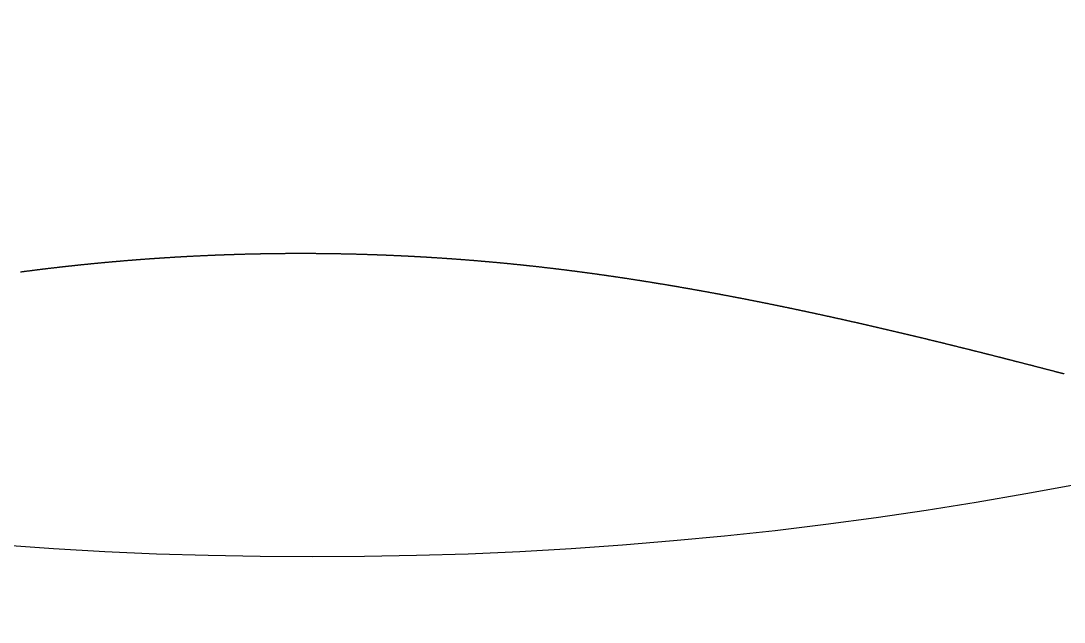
# Model space of a CAD drawing. Header units: millimetres. Extents: x 88 to 97873, y 32 to 55088.
# Drawn here: x 48408.255 to 48411.208, y 5016.597 to 5018.299 of the extents above; entities that cross this region are included whole.
import ezdxf

# ---------------------------------------------------------------- set-up
doc = ezdxf.new("R2010")
doc.units = ezdxf.units.MM
doc.header["$LTSCALE"] = 0.3

# ---------------------------------------------------------------- blocks, each defined once
blk = doc.blocks.new('FICHA_JACK5_FEMEA')
h = blk.add_hatch()
h.set_pattern_fill('ANSI35', color=256, scale=20, angle=43)
h.paths.add_polyline_path([(344.369, 0, 1), (-344.369, 0, 0.330565), (-99.716, -329.616), (-101.074, -328.278), (-102.307, -326.825), (-103.429, -325.305), (-104.47, -323.737), (-105.451, -322.136), (-106.384, -320.52), (-107.269, -318.925), (-108.104, -317.384), (-108.821, -316.043), (-110.225, -313.412), (-111.247, -311.489), (-112.233, -309.624), (-113.2, -307.781), (-114.15, -305.954), (-115.085, -304.134), (-116.009, -302.313), (-116.918, -300.494), (-117.817, -298.665), (-118.704, -296.829), (-119.576, -294.989), (-120.429, -293.148), (-121.262, -291.309), (-122.081, -289.455), (-122.881, -287.589), (-123.662, -285.713), (-124.419, -283.83), (-125.151, -281.94), (-125.852, -280.053), (-126.525, -278.158), (-127.169, -276.254), (-127.786, -274.336), (-128.37, -272.418), (-128.925, -270.494), (-129.452, -268.562), (-129.948, -266.636), (-130.415, -264.715), (-130.856, -262.797), (-131.278, -260.858), (-131.681, -258.895), (-132.063, -256.93), (-132.426, -254.961), (-132.77, -252.99), (-133.099, -251.015), (-133.412, -249.039), (-133.712, -247.062), (-133.998, -245.086), (-134.273, -243.113), (-134.536, -241.144), (-134.79, -239.182), (-135.033, -237.23), (-135.273, -235.25), (-135.515, -233.191), (-135.747, -231.132), (-135.971, -229.063), (-136.18, -227.021), (-136.376, -224.98), (-136.557, -222.947), (-136.721, -220.924), (-136.871, -218.883), (-137.003, -216.827), (-137.115, -214.759), (-137.204, -212.718), (-137.27, -210.706), (-137.312, -208.692), (-137.329, -206.678), (-137.318, -204.633), (-137.276, -202.56), (-137.2, -200.498), (-137.089, -198.449), (-136.94, -196.416), (-136.749, -194.369), (-136.511, -192.314), (-136.226, -190.286), (-135.887, -188.257), (-135.488, -186.234), (-135.033, -184.252), (-134.51, -182.284), (-133.913, -180.339), (-133.238, -178.421), (-132.466, -176.511), (-131.6, -174.647), (-130.634, -172.835), (-129.563, -171.09), (-128.395, -169.441), (-127.128, -167.876), (-125.769, -166.4), (-124.321, -165.009), (-122.809, -163.719), (-121.241, -162.523), (-119.598, -161.399), (-117.908, -160.361), (-116.178, -159.402), (-114.413, -158.517), (-112.618, -157.701), (-110.771, -156.938), (-108.902, -156.238), (-107.017, -155.594), (-105.119, -155.003), (-103.214, -154.461), (-101.273, -153.957), (-99.33, -153.496), (-97.389, -153.074), (-95.422, -152.683), (-93.461, -152.326), (-91.512, -152), (-89.542, -151.697), (-87.555, -151.417), (-85.584, -151.162), (-83.634, -150.929), (-81.672, -150.712), (-79.699, -150.511), (-77.717, -150.323), (-75.728, -150.148), (-73.767, -149.986), (-71.789, -149.833), (-69.776, -149.686), (-67.767, -149.547), (-65.755, -149.417), (-63.739, -149.294), (-61.72, -149.179), (-59.699, -149.071), (-57.675, -148.971), (-55.648, -148.877), (-53.618, -148.789), (-51.586, -148.708), (-49.551, -148.633), (-47.514, -148.564), (-45.475, -148.5), (-43.47, -148.443), (-41.5, -148.392), (-39.527, -148.345), (-37.554, -148.303), (-35.578, -148.265), (-33.601, -148.231), (-31.623, -148.2), (-29.643, -148.173), (-27.662, -148.149), (-25.68, -148.129), (-23.697, -148.111), (-21.713, -148.096), (-19.728, -148.083), (-17.743, -148.073), (-16.695, -148.068), (-16.621, -148.068), (-16.547, -148.068), (-16.474, -148.067), (-16.4, -148.067), (-16.326, -148.067), (-16.253, -148.066), (-16.179, -148.066), (-16.106, -148.066), (-16.032, -148.066), (-15.958, -148.065), (-15.885, -148.065), (-15.811, -148.065), (-15.737, -148.064), (-15.664, -148.064), (-15.59, -148.064), (-15.516, -148.064), (-15.443, -148.063), (-15.369, -148.063), (-15.296, -148.063), (-15.222, -148.062), (-15.148, -148.062), (-15.075, -148.062), (-15.001, -148.062), (-14.927, -148.061), (-14.854, -148.061), (-14.78, -148.061), (-14.706, -148.061), (-14.633, -148.06), (-14.559, -148.06), (-14.485, -148.06), (-14.412, -148.06), (-14.338, -148.059), (-14.264, -148.059), (-14.191, -148.059), (-14.117, -148.059), (-14.043, -148.059), (-13.97, -148.058), (-13.896, -148.058), (-13.822, -148.058), (-13.749, -148.058), (-13.675, -148.057), (-13.601, -148.057), (-13.528, -148.057), (-13.454, -148.057), (-13.38, -148.057), (-13.307, -148.056), (-13.233, -148.056), (-13.159, -148.056), (-13.086, -148.056), (-13.012, -148.056), (-12.938, -148.055), (-12.865, -148.055), (-12.791, -148.055), (-12.717, -148.055), (-12.644, -148.055), (-12.57, -148.054), (-12.496, -148.054), (-12.423, -148.054), (-12.349, -148.054), (-12.275, -148.054), (-12.202, -148.054), (-12.128, -148.053), (-12.054, -148.053), (-11.981, -148.053), (-11.907, -148.053), (-11.833, -148.053), (-11.76, -148.053), (-11.686, -148.052), (-11.612, -148.052), (-11.539, -148.052), (-11.465, -148.052), (-11.391, -148.052), (-11.317, -148.052), (-11.244, -148.051), (-11.17, -148.051), (-11.096, -148.051), (-11.023, -148.051), (-10.949, -148.051), (-10.875, -148.051), (-10.802, -148.051), (-10.728, -148.05), (-10.654, -148.05), (-10.581, -148.05), (-10.507, -148.05), (-10.433, -148.05), (-10.359, -148.05), (-10.286, -148.05), (-10.212, -148.05), (-10.138, -148.049), (-10.065, -148.049), (-9.991, -148.049), (-9.917, -148.049), (-9.844, -148.049), (-9.77, -148.049), (-9.696, -148.049), (-9.622, -148.049), (-9.549, -148.049), (-9.475, -148.048), (-9.401, -148.048), (-9.328, -148.048), (-9.254, -148.048), (-9.18, -148.048), (-9.106, -148.048), (-9.033, -148.048), (-8.959, -148.048), (-8.885, -148.048), (-8.812, -148.047), (-8.738, -148.047), (-8.664, -148.047), (-8.591, -148.047), (-8.517, -148.047), (-8.443, -148.047), (-8.369, -148.047), (-8.296, -148.047), (-8.222, -148.047), (-8.148, -148.047), (-8.075, -148.047), (-8.001, -148.046), (-7.927, -148.046), (-7.853, -148.046), (-7.78, -148.046), (-7.706, -148.046), (-7.632, -148.046), (-7.558, -148.046), (-7.485, -148.046), (-7.411, -148.046), (-7.337, -148.046), (-7.264, -148.046), (-7.19, -148.046), (-7.116, -148.046), (-7.042, -148.046), (-6.969, -148.045), (-6.895, -148.045), (-6.821, -148.045), (-6.748, -148.045), (-6.674, -148.045), (-6.6, -148.045), (-6.526, -148.045), (-6.453, -148.045), (-6.379, -148.045), (-6.305, -148.045), (-6.231, -148.045), (-6.158, -148.045), (-6.084, -148.045), (-6.01, -148.045), (-5.937, -148.045), (-5.863, -148.045), (-5.789, -148.045), (-5.715, -148.045), (-5.642, -148.045), (-5.568, -148.044), (-5.494, -148.044), (-5.42, -148.044), (-5.347, -148.044), (-5.273, -148.044), (-5.199, -148.044), (-5.125, -148.044), (-5.052, -148.044), (-4.978, -148.044), (-4.904, -148.044), (-4.83, -148.044), (-4.757, -148.044), (-4.683, -148.044), (-4.609, -148.044), (-4.536, -148.044), (-4.462, -148.044), (-4.388, -148.044), (-4.314, -148.044), (-4.241, -148.044), (-4.167, -148.044), (-4.093, -148.044), (-4.019, -148.044), (-3.946, -148.044), (-3.872, -148.044), (-3.798, -148.044), (-3.724, -148.044), (-3.651, -148.044), (-3.577, -148.044), (-3.503, -148.044), (-3.429, -148.044), (-3.356, -148.044), (-3.282, -148.044), (-3.208, -148.044), (-3.134, -148.044), (-3.061, -148.044), (-2.987, -148.043), (-2.913, -148.043), (-2.84, -148.043), (-2.766, -148.043), (-2.692, -148.043), (-2.618, -148.043), (-2.545, -148.043), (-2.471, -148.043), (-2.397, -148.043), (-2.323, -148.043), (-2.25, -148.043), (-2.176, -148.043), (-2.102, -148.043), (-2.028, -148.043), (-1.955, -148.043), (-1.881, -148.043), (-1.807, -148.043), (-1.733, -148.043), (-1.66, -148.043), (-1.586, -148.043), (-1.512, -148.043), (-1.438, -148.043), (-1.365, -148.043), (-1.291, -148.043), (-1.217, -148.043), (-1.143, -148.043), (-1.07, -148.043), (-0.996, -148.043), (-0.922, -148.043), (-0.848, -148.043), (-0.775, -148.043), (-0.701, -148.043), (-0.627, -148.043), (-0.553, -148.043), (-0.48, -148.043), (-0.406, -148.043), (-0.332, -148.043), (-0.258, -148.043), (-0.185, -148.043), (-0.111, -148.043), (-0.037, -148.043), (0.037, -148.043), (0.11, -148.043), (0.184, -148.043), (0.258, -148.043), (0.332, -148.043), (0.405, -148.043), (0.479, -148.043), (0.553, -148.043), (0.627, -148.043), (0.7, -148.043), (0.774, -148.043), (0.848, -148.043), (0.922, -148.043), (0.995, -148.043), (1.069, -148.043), (1.143, -148.043), (1.217, -148.043), (1.29, -148.043), (1.364, -148.043), (1.438, -148.043), (1.512, -148.043), (1.585, -148.043), (1.659, -148.043), (1.733, -148.043), (1.807, -148.043), (1.88, -148.043), (1.954, -148.043), (2.028, -148.043), (2.102, -148.043), (2.175, -148.043), (2.249, -148.043), (2.323, -148.043), (2.397, -148.043), (2.47, -148.043), (2.544, -148.043), (2.618, -148.043), (2.692, -148.043), (2.765, -148.043), (2.839, -148.043), (2.913, -148.043), (2.987, -148.043), (3.06, -148.043), (3.134, -148.043), (3.208, -148.043), (3.282, -148.043), (3.355, -148.043), (3.429, -148.043), (3.503, -148.043), (3.577, -148.043), (3.65, -148.043), (3.724, -148.043), (3.798, -148.043), (3.872, -148.043), (3.945, -148.043), (4.019, -148.043), (4.093, -148.043), (4.167, -148.043), (4.24, -148.043), (4.314, -148.043), (4.388, -148.043), (4.462, -148.043), (4.535, -148.043), (4.609, -148.043), (4.683, -148.043), (4.757, -148.043), (4.83, -148.043), (4.904, -148.043), (4.978, -148.043), (5.052, -148.044), (5.125, -148.044), (5.199, -148.044), (5.273, -148.044), (5.346, -148.044), (5.42, -148.044), (5.494, -148.044), (5.568, -148.044), (5.641, -148.044), (5.715, -148.044), (5.789, -148.044), (5.863, -148.044), (5.936, -148.044), (6.01, -148.044), (6.084, -148.044), (6.158, -148.044), (6.231, -148.044), (6.305, -148.044), (6.379, -148.044), (6.453, -148.044), (6.526, -148.044), (6.6, -148.044), (6.674, -148.044), (6.748, -148.044), (6.821, -148.044), (6.895, -148.044), (6.969, -148.044), (7.042, -148.044), (7.116, -148.044), (7.19, -148.044), (7.264, -148.044), (7.337, -148.044), (7.411, -148.044), (7.485, -148.044), (7.559, -148.044), (7.632, -148.045), (7.706, -148.045), (7.78, -148.045), (7.854, -148.045), (7.927, -148.045), (8.001, -148.045), (8.075, -148.045), (8.148, -148.045), (8.222, -148.045), (8.296, -148.045), (8.37, -148.045), (8.443, -148.045), (8.517, -148.045), (8.591, -148.045), (8.665, -148.045), (8.738, -148.045), (8.812, -148.045), (8.886, -148.045), (8.959, -148.045), (9.033, -148.046), (9.107, -148.046), (9.181, -148.046), (9.254, -148.046), (9.328, -148.046), (9.402, -148.046), (9.476, -148.046), (9.549, -148.046), (9.623, -148.046), (9.697, -148.046), (9.77, -148.046), (9.844, -148.046), (9.918, -148.046), (9.992, -148.046), (10.065, -148.047), (10.139, -148.047), (10.213, -148.047), (10.286, -148.047), (10.36, -148.047), (10.434, -148.047), (10.508, -148.047), (10.581, -148.047), (10.655, -148.047), (10.729, -148.047), (10.802, -148.047), (10.876, -148.048), (10.95, -148.048), (11.024, -148.048), (11.097, -148.048), (11.171, -148.048), (11.245, -148.048), (11.318, -148.048), (11.392, -148.048), (11.466, -148.048), (11.54, -148.049), (11.613, -148.049), (11.687, -148.049), (11.761, -148.049), (11.834, -148.049), (11.908, -148.049), (11.982, -148.049), (12.055, -148.049), (12.129, -148.049), (12.203, -148.05), (12.277, -148.05), (12.35, -148.05), (12.424, -148.05), (12.498, -148.05), (12.571, -148.05), (12.645, -148.05), (12.719, -148.05), (12.792, -148.051), (12.866, -148.051), (12.94, -148.051), (13.013, -148.051), (13.087, -148.051), (13.161, -148.051), (13.235, -148.051), (13.308, -148.052), (13.382, -148.052), (13.456, -148.052), (13.529, -148.052), (13.603, -148.052), (13.677, -148.052), (13.75, -148.053), (13.824, -148.053), (13.898, -148.053), (13.971, -148.053), (14.045, -148.053), (14.119, -148.053), (14.192, -148.054), (14.266, -148.054), (14.34, -148.054), (14.414, -148.054), (14.487, -148.054), (14.561, -148.054), (14.635, -148.055), (14.708, -148.055), (14.782, -148.055), (14.856, -148.055), (14.929, -148.055), (15.003, -148.056), (15.077, -148.056), (15.15, -148.056), (15.224, -148.056), (15.298, -148.056), (15.371, -148.057), (15.445, -148.057), (15.519, -148.057), (15.592, -148.057), (15.666, -148.057), (15.74, -148.058), (15.813, -148.058), (15.887, -148.058), (15.961, -148.058), (16.034, -148.059), (16.108, -148.059), (16.182, -148.059), (16.255, -148.059), (16.329, -148.059), (16.403, -148.06), (16.476, -148.06), (16.55, -148.06), (16.623, -148.06), (16.697, -148.061), (16.771, -148.061), (16.844, -148.061), (16.918, -148.061), (16.992, -148.062), (17.065, -148.062), (17.139, -148.062), (17.213, -148.062), (17.286, -148.063), (17.36, -148.063), (17.434, -148.063), (17.507, -148.064), (17.581, -148.064), (17.654, -148.064), (17.728, -148.064), (17.802, -148.065), (18.889, -148.069), (20.948, -148.079), (23.007, -148.091), (25.064, -148.106), (27.121, -148.124), (29.177, -148.144), (31.231, -148.168), (33.285, -148.195), (35.336, -148.227), (37.387, -148.262), (39.435, -148.301), (41.482, -148.345), (43.527, -148.393), (45.571, -148.446), (47.612, -148.505), (49.651, -148.569), (51.688, -148.638), (53.722, -148.714), (55.754, -148.795), (57.783, -148.883), (59.81, -148.978), (61.834, -149.079), (63.856, -149.187), (65.874, -149.303), (67.889, -149.426), (69.901, -149.557), (71.91, -149.696), (73.963, -149.847), (76.047, -150.009), (78.112, -150.181), (80.17, -150.366), (82.221, -150.563), (84.261, -150.776), (86.289, -151.006), (88.303, -151.254), (90.337, -151.526), (92.385, -151.825), (94.413, -152.148), (96.419, -152.498), (98.433, -152.881), (100.452, -153.302), (102.439, -153.756), (104.427, -154.253), (106.408, -154.797), (108.381, -155.392), (110.339, -156.041), (112.249, -156.739), (114.139, -157.499), (116.001, -158.327), (117.832, -159.225), (119.624, -160.201), (121.373, -161.26), (123.071, -162.407), (124.691, -163.631), (126.229, -164.934), (127.682, -166.32), (129.046, -167.792), (130.318, -169.351), (131.475, -170.974), (132.524, -172.662), (133.473, -174.413), (134.326, -176.214), (135.089, -178.057), (135.769, -179.933), (136.37, -181.838), (136.9, -183.763), (137.363, -185.704), (137.765, -187.653), (138.109, -189.607), (138.401, -191.559), (138.649, -193.538), (138.855, -195.541), (139.017, -197.533), (139.141, -199.506), (139.231, -201.494), (139.289, -203.492), (139.317, -205.499), (139.316, -207.511), (139.289, -209.526), (139.237, -211.539), (139.161, -213.55), (139.065, -215.554), (138.949, -217.549), (138.816, -219.532), (138.667, -221.5), (138.501, -223.483), (138.32, -225.478), (138.128, -227.447), (137.924, -229.418), (137.71, -231.388), (137.49, -233.318), (137.256, -235.312), (137.01, -237.349), (136.755, -239.384), (136.494, -241.397), (136.222, -243.414), (135.94, -245.433), (135.644, -247.452), (135.336, -249.469), (135.013, -251.483), (134.675, -253.494), (134.319, -255.499), (133.945, -257.5), (133.551, -259.496), (133.134, -261.488), (132.694, -263.477), (132.232, -265.443), (131.748, -267.391), (131.234, -269.343), (130.692, -271.283), (130.122, -273.215), (129.521, -275.144), (128.893, -277.055), (128.237, -278.955), (127.56, -280.825), (126.859, -282.678), (126.132, -284.528), (125.382, -286.371), (124.61, -288.207), (123.819, -290.031), (123.013, -291.844), (122.193, -293.642), (121.362, -295.425), (120.514, -297.206), (119.652, -298.984), (118.778, -300.756), (117.895, -302.52), (117.006, -304.271), (116.113, -306.006), (115.222, -307.721), (114.328, -309.427), (113.444, -311.101), (112.596, -312.697), (112.122, -313.587), (112.106, -313.617), (112.09, -313.647), (112.074, -313.676), (111.13, -315.449), (109.98, -317.599), (108.914, -319.556), (107.844, -321.451), (106.742, -323.294), (105.58, -325.079), (104.332, -326.787), (102.98, -328.375), (102.617, -328.724, 0.328122)])
blk.add_lwpolyline([(24.923, -320.044), (24.88, -320.039), (24.838, -320.033), (24.795, -320.028), (24.753, -320.022), (24.71, -320.016), (24.668, -320.011), (24.625, -320.005), (24.583, -320), (24.54, -319.994), (24.498, -319.989), (24.455, -319.983), (24.413, -319.978), (24.37, -319.972), (24.328, -319.967), (24.285, -319.961), (24.243, -319.956), (24.2, -319.95), (24.158, -319.945), (24.115, -319.939), (24.073, -319.934), (24.03, -319.929), (23.988, -319.923), (23.945, -319.918), (23.903, -319.912), (23.86, -319.907), (23.818, -319.902), (23.775, -319.896), (23.733, -319.891), (23.69, -319.886), (23.648, -319.88), (23.605, -319.875), (23.563, -319.87), (23.52, -319.864), (23.478, -319.859), (23.435, -319.854), (23.393, -319.848), (23.35, -319.843), (23.308, -319.838), (23.265, -319.833), (23.223, -319.828), (23.18, -319.822), (23.138, -319.817), (23.095, -319.812), (23.053, -319.807), (23.01, -319.801), (22.968, -319.796), (22.925, -319.791), (22.883, -319.786), (22.84, -319.781), (22.798, -319.776), (22.755, -319.771), (22.713, -319.765), (22.67, -319.76), (22.628, -319.755), (22.585, -319.75), (22.543, -319.745), (22.5, -319.74), (22.458, -319.735), (22.415, -319.73), (22.373, -319.725), (22.33, -319.72), (22.288, -319.715), (22.245, -319.71), (22.203, -319.705), (22.16, -319.7), (22.118, -319.695), (22.075, -319.69), (22.033, -319.685), (21.99, -319.68), (21.948, -319.675), (21.905, -319.67), (21.863, -319.665), (21.82, -319.66), (21.778, -319.655), (21.735, -319.651), (21.693, -319.646), (21.65, -319.641), (21.608, -319.636), (21.565, -319.631), (21.523, -319.626), (21.48, -319.621), (21.438, -319.617), (21.395, -319.612), (21.353, -319.607), (21.31, -319.602), (21.268, -319.598), (21.225, -319.593), (21.183, -319.588), (21.14, -319.583), (21.098, -319.579), (21.055, -319.574), (21.013, -319.569), (20.97, -319.564), (20.928, -319.56), (20.885, -319.555), (20.843, -319.55), (20.8, -319.546), (20.758, -319.541), (20.715, -319.536), (20.673, -319.532), (20.63, -319.527), (20.588, -319.522), (20.545, -319.518), (20.503, -319.513), (20.46, -319.509), (20.418, -319.504), (20.375, -319.5), (20.333, -319.495), (20.29, -319.49), (20.248, -319.486), (20.205, -319.481), (20.163, -319.477), (20.12, -319.472), (20.078, -319.468), (20.035, -319.463), (19.993, -319.459), (19.95, -319.454), (19.908, -319.45), (19.865, -319.446), (19.823, -319.441), (19.78, -319.437), (19.738, -319.432), (19.695, -319.428), (19.653, -319.423), (19.61, -319.419), (19.568, -319.415), (19.525, -319.41), (19.483, -319.406), (19.44, -319.402), (19.398, -319.397), (19.355, -319.393), (19.313, -319.389), (19.27, -319.384), (19.228, -319.38), (19.185, -319.376), (19.143, -319.372), (19.1, -319.367), (19.058, -319.363), (19.015, -319.359), (18.973, -319.355), (18.93, -319.35), (18.888, -319.346), (18.845, -319.342), (18.803, -319.338), (18.76, -319.333), (18.718, -319.329), (18.675, -319.325), (18.633, -319.321), (18.59, -319.317), (18.548, -319.313), (18.505, -319.309), (18.463, -319.304), (18.42, -319.3), (18.378, -319.296), (18.335, -319.292), (18.293, -319.288), (18.25, -319.284), (18.208, -319.28), (18.165, -319.276), (18.123, -319.272), (18.08, -319.268), (18.038, -319.264), (17.995, -319.26), (17.953, -319.256), (17.91, -319.252), (17.868, -319.248), (17.825, -319.244), (17.783, -319.24), (17.74, -319.236), (17.698, -319.232), (17.655, -319.228), (17.613, -319.224), (17.57, -319.22), (17.528, -319.216), (17.485, -319.213), (17.443, -319.209), (17.4, -319.205), (17.358, -319.201), (17.315, -319.197), (17.273, -319.193), (17.23, -319.189), (17.188, -319.186), (17.145, -319.182), (17.103, -319.178), (17.06, -319.174), (17.018, -319.171), (16.975, -319.167), (16.933, -319.163), (16.89, -319.159), (16.848, -319.156), (16.805, -319.152), (16.763, -319.148), (16.72, -319.144), (16.678, -319.141), (16.635, -319.137), (16.593, -319.133), (16.55, -319.13), (16.508, -319.126), (16.465, -319.122), (16.423, -319.119), (16.38, -319.115), (16.338, -319.111), (16.295, -319.108), (16.253, -319.104), (16.21, -319.101), (16.168, -319.097), (16.125, -319.094), (16.083, -319.09), (16.04, -319.086), (15.998, -319.083), (15.955, -319.079), (15.913, -319.076), (15.87, -319.072), (15.828, -319.069), (15.785, -319.065), (15.743, -319.062), (15.7, -319.058), (15.658, -319.055), (15.615, -319.052), (15.573, -319.048), (15.53, -319.045), (15.488, -319.041), (15.445, -319.038), (15.403, -319.034), (15.36, -319.031), (15.318, -319.028), (15.275, -319.024), (15.233, -319.021), (15.19, -319.018), (15.148, -319.014), (15.105, -319.011), (15.063, -319.008), (15.02, -319.004), (14.978, -319.001), (14.935, -318.998), (14.893, -318.995), (14.85, -318.991), (14.808, -318.988), (14.765, -318.985), (14.723, -318.982), (14.68, -318.978), (14.638, -318.975), (14.595, -318.972), (14.553, -318.969), (14.51, -318.965), (14.468, -318.962), (14.425, -318.959), (14.383, -318.956), (14.34, -318.953), (14.298, -318.95), (14.255, -318.947), (14.213, -318.943), (14.17, -318.94), (14.128, -318.937), (14.085, -318.934), (14.043, -318.931), (14, -318.928), (13.958, -318.925), (13.915, -318.922), (13.873, -318.919), (13.83, -318.916), (13.788, -318.913), (13.745, -318.91), (13.703, -318.907), (13.66, -318.904), (13.618, -318.901), (13.575, -318.898), (13.533, -318.895), (13.49, -318.892), (13.448, -318.889), (13.405, -318.886), (13.363, -318.883), (13.32, -318.88), (13.278, -318.877), (13.235, -318.875), (13.193, -318.872), (13.15, -318.869), (13.108, -318.866), (13.065, -318.863), (13.023, -318.86), (12.98, -318.857), (12.938, -318.855), (12.895, -318.852), (12.853, -318.849), (12.81, -318.846), (12.768, -318.844), (12.725, -318.841), (12.683, -318.838), (12.64, -318.835), (12.598, -318.833), (12.555, -318.83), (12.513, -318.827), (12.47, -318.824), (12.428, -318.822), (12.385, -318.819), (12.343, -318.816), (12.3, -318.814), (12.258, -318.811), (12.215, -318.808), (12.173, -318.806), (12.13, -318.803), (12.088, -318.8), (12.045, -318.798), (12.003, -318.795), (11.96, -318.793), (11.918, -318.79), (11.875, -318.788), (11.833, -318.785), (11.79, -318.782), (11.748, -318.78), (11.705, -318.777), (11.663, -318.775), (11.62, -318.772), (11.578, -318.77), (11.535, -318.767), (11.493, -318.765), (11.45, -318.762), (11.408, -318.76), (11.365, -318.758), (11.323, -318.755), (11.28, -318.753), (11.238, -318.75), (11.195, -318.748), (11.153, -318.745), (11.11, -318.743), (11.068, -318.741), (11.025, -318.738), (10.983, -318.736), (10.94, -318.734), (10.898, -318.731), (10.855, -318.729), (10.813, -318.727), (10.77, -318.724), (10.728, -318.722), (10.685, -318.72), (10.643, -318.718), (10.6, -318.715), (10.558, -318.713), (10.515, -318.711), (10.473, -318.709), (10.43, -318.706), (10.388, -318.704), (10.345, -318.702), (10.303, -318.7), (10.26, -318.697), (10.218, -318.695), (10.175, -318.693), (10.133, -318.691), (10.09, -318.689), (10.048, -318.687), (10.005, -318.685), (9.963, -318.682), (9.92, -318.68), (9.878, -318.678), (9.835, -318.676), (9.793, -318.674), (9.75, -318.672), (9.708, -318.67), (9.665, -318.668), (9.623, -318.666), (9.58, -318.664), (9.538, -318.662), (9.495, -318.66), (9.453, -318.658), (9.41, -318.656), (9.368, -318.654), (9.325, -318.652), (9.283, -318.65), (9.24, -318.648), (9.198, -318.646), (9.155, -318.644), (9.113, -318.642), (9.07, -318.64), (9.028, -318.638), (8.985, -318.637), (8.943, -318.635), (8.9, -318.633), (8.858, -318.631), (8.815, -318.629), (8.773, -318.627), (8.73, -318.625), (8.688, -318.624), (8.645, -318.622), (8.603, -318.62), (8.56, -318.618), (8.518, -318.617), (8.475, -318.615), (8.433, -318.613), (8.39, -318.611), (8.348, -318.61), (8.305, -318.608), (8.263, -318.606), (8.22, -318.604), (8.178, -318.603), (8.135, -318.601), (8.093, -318.599), (8.05, -318.598), (8.008, -318.596), (7.965, -318.594), (7.923, -318.593), (7.88, -318.591), (7.838, -318.589), (7.795, -318.588), (7.753, -318.586), (7.71, -318.585), (7.668, -318.583), (7.625, -318.582), (7.583, -318.58), (7.54, -318.578), (7.498, -318.577), (7.455, -318.575), (7.413, -318.574), (7.37, -318.572), (7.328, -318.571), (7.285, -318.569), (7.243, -318.568), (7.2, -318.566), (7.158, -318.565), (7.115, -318.564), (7.073, -318.562), (7.03, -318.561), (6.988, -318.559), (6.945, -318.558), (6.903, -318.556), (6.86, -318.555), (6.818, -318.554), (6.775, -318.552), (6.733, -318.551), (6.69, -318.55), (6.648, -318.548), (6.605, -318.547), (6.563, -318.546), (6.52, -318.544), (6.478, -318.543), (6.435, -318.542), (6.393, -318.541), (6.35, -318.539), (6.308, -318.538), (6.265, -318.537), (6.223, -318.536), (6.18, -318.534), (6.138, -318.533), (6.095, -318.532), (6.053, -318.531), (6.01, -318.529), (5.968, -318.528), (5.925, -318.527), (5.883, -318.526), (5.84, -318.525), (5.798, -318.524), (5.755, -318.523), (5.713, -318.521), (5.67, -318.52), (5.628, -318.519), (5.585, -318.518), (5.543, -318.517), (5.5, -318.516), (5.458, -318.515), (5.415, -318.514), (5.373, -318.513), (5.33, -318.512), (5.288, -318.511), (5.245, -318.51), (5.203, -318.509), (5.16, -318.508), (5.118, -318.507), (5.075, -318.506), (5.033, -318.505), (4.99, -318.504), (4.948, -318.503), (4.905, -318.502), (4.863, -318.501), (4.82, -318.5), (4.778, -318.499), (4.735, -318.499), (4.693, -318.498), (4.65, -318.497), (4.608, -318.496), (4.565, -318.495), (4.523, -318.494), (4.48, -318.493), (4.438, -318.493), (4.395, -318.492), (4.353, -318.491), (4.31, -318.49), (4.268, -318.49), (4.225, -318.489), (4.183, -318.488), (4.14, -318.487), (4.098, -318.487), (4.055, -318.486), (4.013, -318.485), (3.97, -318.484), (3.928, -318.484), (3.885, -318.483), (3.843, -318.482), (3.8, -318.482), (3.758, -318.481), (3.715, -318.48), (3.673, -318.48), (3.63, -318.479), (3.588, -318.478), (3.545, -318.478), (3.503, -318.477), (3.46, -318.477), (3.418, -318.476), (3.375, -318.476), (3.333, -318.475), (3.29, -318.474), (3.248, -318.474), (3.205, -318.473), (3.163, -318.473), (3.12, -318.472), (3.078, -318.472), (3.035, -318.471), (2.993, -318.471), (2.95, -318.47), (2.908, -318.47), (2.865, -318.47), (2.823, -318.469), (2.78, -318.469), (2.738, -318.468), (2.695, -318.468), (2.653, -318.467), (2.61, -318.467), (2.568, -318.467), (2.525, -318.466), (2.483, -318.466), (2.44, -318.466), (2.398, -318.465), (2.355, -318.465), (2.313, -318.465), (2.27, -318.464), (2.228, -318.464), (2.185, -318.464), (2.143, -318.464), (2.1, -318.463), (2.058, -318.463), (2.015, -318.463), (1.973, -318.463), (1.93, -318.462), (1.888, -318.462), (1.845, -318.462), (1.803, -318.462), (1.76, -318.461), (1.718, -318.461), (1.675, -318.461), (1.633, -318.461), (1.59, -318.461), (1.548, -318.461), (1.505, -318.461), (1.463, -318.46), (1.42, -318.46), (1.378, -318.46), (1.335, -318.46), (1.293, -318.46), (1.25, -318.46), (1.208, -318.46), (1.165, -318.46), (1.123, -318.46), (1.08, -318.46), (1.038, -318.46), (0.995, -318.46), (0.953, -318.46), (0.91, -318.46), (0.868, -318.46), (0.825, -318.46), (0.783, -318.46), (0.74, -318.46), (0.698, -318.46), (0.655, -318.46), (0.613, -318.46), (0.57, -318.46), (0.528, -318.46), (0.485, -318.461), (0.443, -318.461), (0.4, -318.461), (0.358, -318.461), (0.315, -318.461), (0.273, -318.461), (0.23, -318.461), (0.188, -318.462), (0.145, -318.462), (0.103, -318.462), (0.06, -318.462), (0.018, -318.463), (-0.025, -318.463), (-0.067, -318.463), (-0.11, -318.463), (-0.152, -318.464), (-0.195, -318.464), (-0.237, -318.464), (-0.28, -318.464), (-0.322, -318.465), (-0.365, -318.465), (-0.407, -318.465), (-0.45, -318.466), (-0.492, -318.466), (-0.535, -318.466), (-0.577, -318.467), (-0.62, -318.467), (-0.662, -318.467), (-0.705, -318.468), (-0.747, -318.468), (-0.79, -318.469), (-0.832, -318.469), (-0.875, -318.47), (-0.917, -318.47), (-0.96, -318.47), (-1.002, -318.471), (-1.045, -318.471), (-1.087, -318.472), (-1.13, -318.472), (-1.172, -318.473), (-1.215, -318.473), (-1.257, -318.474), (-1.3, -318.474), (-1.342, -318.475), (-1.385, -318.476), (-1.427, -318.476), (-1.47, -318.477), (-1.512, -318.477), (-1.555, -318.478), (-1.597, -318.478), (-1.64, -318.479), (-1.682, -318.48), (-1.725, -318.48), (-1.767, -318.481), (-1.81, -318.482), (-1.852, -318.482), (-1.895, -318.483), (-1.937, -318.484), (-1.98, -318.484), (-2.022, -318.485), (-2.065, -318.486), (-2.107, -318.487), (-2.15, -318.487), (-2.192, -318.488), (-2.235, -318.489), (-2.277, -318.49), (-2.32, -318.49), (-2.362, -318.491), (-2.405, -318.492), (-2.447, -318.493), (-2.49, -318.493), (-2.532, -318.494), (-2.575, -318.495), (-2.617, -318.496), (-2.66, -318.497), (-2.702, -318.498), (-2.745, -318.499), (-2.787, -318.499), (-2.83, -318.5), (-2.872, -318.501), (-2.915, -318.502), (-2.957, -318.503), (-3, -318.504), (-3.042, -318.505), (-3.085, -318.506), (-3.127, -318.507), (-3.17, -318.508), (-3.212, -318.509), (-3.255, -318.51), (-3.297, -318.511), (-3.34, -318.512), (-3.382, -318.513), (-3.425, -318.514), (-3.467, -318.515), (-3.51, -318.516), (-3.552, -318.517), (-3.595, -318.518), (-3.637, -318.519), (-3.68, -318.52), (-3.722, -318.521), (-3.765, -318.523), (-3.807, -318.524), (-3.85, -318.525), (-3.892, -318.526), (-3.935, -318.527), (-3.977, -318.528), (-4.02, -318.529), (-4.062, -318.531), (-4.105, -318.532), (-4.147, -318.533), (-4.19, -318.534), (-4.232, -318.536), (-4.275, -318.537), (-4.317, -318.538), (-4.36, -318.539), (-4.402, -318.541), (-4.445, -318.542), (-4.487, -318.543), (-4.53, -318.544), (-4.572, -318.546), (-4.615, -318.547), (-4.657, -318.548), (-4.7, -318.55), (-4.742, -318.551), (-4.785, -318.552), (-4.827, -318.554), (-4.87, -318.555), (-4.912, -318.556), (-4.955, -318.558), (-4.997, -318.559), (-5.04, -318.561), (-5.082, -318.562), (-5.125, -318.564), (-5.167, -318.565), (-5.21, -318.566), (-5.252, -318.568), (-5.295, -318.569), (-5.337, -318.571), (-5.38, -318.572), (-5.422, -318.574), (-5.465, -318.575), (-5.507, -318.577), (-5.55, -318.578), (-5.592, -318.58), (-5.635, -318.582), (-5.677, -318.583), (-5.72, -318.585), (-5.762, -318.586), (-5.805, -318.588), (-5.847, -318.589), (-5.89, -318.591), (-5.932, -318.593), (-5.975, -318.594), (-6.017, -318.596), (-6.06, -318.598), (-6.102, -318.599), (-6.145, -318.601), (-6.187, -318.603), (-6.23, -318.604), (-6.272, -318.606), (-6.315, -318.608), (-6.357, -318.61), (-6.4, -318.611), (-6.442, -318.613), (-6.485, -318.615), (-6.527, -318.617), (-6.57, -318.618), (-6.612, -318.62), (-6.655, -318.622), (-6.697, -318.624), (-6.74, -318.625), (-6.782, -318.627), (-6.825, -318.629), (-6.867, -318.631), (-6.91, -318.633), (-6.952, -318.635), (-6.995, -318.637), (-7.037, -318.638), (-7.08, -318.64), (-7.122, -318.642), (-7.165, -318.644), (-7.207, -318.646), (-7.25, -318.648), (-7.292, -318.65), (-7.335, -318.652), (-7.377, -318.654), (-7.42, -318.656), (-7.462, -318.658), (-7.505, -318.66), (-7.547, -318.662), (-7.59, -318.664), (-7.632, -318.666), (-7.675, -318.668), (-7.717, -318.67), (-7.76, -318.672), (-7.802, -318.674), (-7.845, -318.676), (-7.887, -318.678), (-7.93, -318.68), (-7.972, -318.682), (-8.015, -318.685), (-8.057, -318.687), (-8.1, -318.689), (-8.142, -318.691), (-8.185, -318.693), (-8.227, -318.695), (-8.27, -318.697), (-8.312, -318.7), (-8.355, -318.702), (-8.397, -318.704), (-8.44, -318.706), (-8.482, -318.709), (-8.525, -318.711), (-8.567, -318.713), (-8.61, -318.715), (-8.652, -318.718), (-8.695, -318.72), (-8.737, -318.722), (-8.78, -318.724), (-8.822, -318.727), (-8.865, -318.729), (-8.907, -318.731), (-8.95, -318.734), (-8.992, -318.736), (-9.035, -318.738), (-9.077, -318.741), (-9.12, -318.743), (-9.162, -318.745), (-9.205, -318.748), (-9.247, -318.75), (-9.29, -318.753), (-9.332, -318.755), (-9.375, -318.758), (-9.417, -318.76), (-9.46, -318.762), (-9.502, -318.765), (-9.545, -318.767), (-9.587, -318.77), (-9.63, -318.772), (-9.672, -318.775), (-9.715, -318.777), (-9.757, -318.78), (-9.8, -318.782), (-9.842, -318.785), (-9.885, -318.788), (-9.927, -318.79), (-9.97, -318.793), (-10.012, -318.795), (-10.055, -318.798), (-10.097, -318.8), (-10.14, -318.803), (-10.182, -318.806), (-10.225, -318.808), (-10.267, -318.811), (-10.31, -318.814), (-10.352, -318.816), (-10.395, -318.819), (-10.437, -318.822), (-10.48, -318.824), (-10.522, -318.827), (-10.565, -318.83), (-10.607, -318.833), (-10.65, -318.835), (-10.692, -318.838), (-10.735, -318.841), (-10.777, -318.844), (-10.82, -318.846), (-10.862, -318.849), (-10.905, -318.852), (-10.947, -318.855), (-10.99, -318.857), (-11.032, -318.86), (-11.075, -318.863), (-11.117, -318.866), (-11.16, -318.869), (-11.202, -318.872), (-11.245, -318.875), (-11.287, -318.877), (-11.33, -318.88), (-11.372, -318.883), (-11.415, -318.886), (-11.457, -318.889), (-11.5, -318.892), (-11.542, -318.895), (-11.585, -318.898), (-11.627, -318.901), (-11.67, -318.904), (-11.712, -318.907), (-11.755, -318.91), (-11.797, -318.913), (-11.84, -318.916), (-11.882, -318.919), (-11.925, -318.922), (-11.967, -318.925), (-12.01, -318.928), (-12.052, -318.931), (-12.095, -318.934), (-12.137, -318.937), (-12.18, -318.94), (-12.222, -318.943), (-12.265, -318.947), (-12.307, -318.95), (-12.35, -318.953), (-12.392, -318.956), (-12.435, -318.959), (-12.477, -318.962), (-12.52, -318.965), (-12.562, -318.969), (-12.605, -318.972), (-12.647, -318.975), (-12.69, -318.978), (-12.732, -318.982), (-12.775, -318.985), (-12.817, -318.988), (-12.86, -318.991), (-12.902, -318.995), (-12.945, -318.998), (-12.987, -319.001), (-13.03, -319.004), (-13.072, -319.008), (-13.115, -319.011), (-13.157, -319.014), (-13.2, -319.018), (-13.242, -319.021), (-13.285, -319.024), (-13.327, -319.028), (-13.37, -319.031), (-13.412, -319.034), (-13.455, -319.038), (-13.497, -319.041), (-13.54, -319.045), (-13.582, -319.048), (-13.625, -319.052), (-13.667, -319.055), (-13.71, -319.058), (-13.752, -319.062), (-13.795, -319.065), (-13.837, -319.069), (-13.88, -319.072), (-13.922, -319.076), (-13.965, -319.079), (-14.007, -319.083), (-14.05, -319.086), (-14.092, -319.09), (-14.135, -319.094), (-14.177, -319.097), (-14.22, -319.101), (-14.262, -319.104), (-14.305, -319.108), (-14.347, -319.111), (-14.39, -319.115), (-14.432, -319.119), (-14.475, -319.122), (-14.517, -319.126), (-14.56, -319.13), (-14.602, -319.133), (-14.645, -319.137), (-14.687, -319.141), (-14.73, -319.144), (-14.772, -319.148), (-14.815, -319.152), (-14.857, -319.156), (-14.9, -319.159), (-14.942, -319.163), (-14.985, -319.167), (-15.027, -319.171), (-15.07, -319.174), (-15.112, -319.178), (-15.155, -319.182), (-15.197, -319.186), (-15.24, -319.189), (-15.282, -319.193), (-15.325, -319.197), (-15.367, -319.201), (-15.41, -319.205), (-15.452, -319.209), (-15.495, -319.213), (-15.537, -319.216), (-15.58, -319.22), (-15.622, -319.224), (-15.665, -319.228), (-15.707, -319.232), (-15.75, -319.236), (-15.792, -319.24), (-15.835, -319.244), (-15.877, -319.248), (-15.92, -319.252), (-15.962, -319.256), (-16.005, -319.26), (-16.047, -319.264), (-16.09, -319.268), (-16.132, -319.272), (-16.175, -319.276), (-16.217, -319.28), (-16.26, -319.284), (-16.302, -319.288), (-16.345, -319.292), (-16.387, -319.296), (-16.43, -319.3), (-16.472, -319.304), (-16.515, -319.309), (-16.557, -319.313), (-16.6, -319.317), (-16.642, -319.321), (-16.685, -319.325), (-16.727, -319.329), (-16.77, -319.333), (-16.812, -319.338), (-16.855, -319.342), (-16.897, -319.346), (-16.94, -319.35), (-16.982, -319.355), (-17.025, -319.359), (-17.067, -319.363), (-17.11, -319.367), (-17.152, -319.372), (-17.195, -319.376), (-17.237, -319.38), (-17.28, -319.384), (-17.322, -319.389), (-17.365, -319.393), (-17.407, -319.397), (-17.45, -319.402), (-17.492, -319.406), (-17.535, -319.41), (-17.577, -319.415), (-17.62, -319.419), (-17.662, -319.423), (-17.705, -319.428), (-17.747, -319.432), (-17.79, -319.437), (-17.832, -319.441), (-17.875, -319.446), (-17.917, -319.45), (-17.96, -319.454), (-18.002, -319.459), (-18.045, -319.463), (-18.087, -319.468), (-18.13, -319.472), (-18.172, -319.477), (-18.215, -319.481), (-18.257, -319.486), (-18.3, -319.49), (-18.342, -319.495), (-18.385, -319.5), (-18.427, -319.504), (-18.47, -319.509), (-18.512, -319.513), (-18.555, -319.518), (-18.597, -319.522), (-18.64, -319.527), (-18.682, -319.532), (-18.725, -319.536), (-18.767, -319.541), (-18.81, -319.546), (-18.852, -319.55), (-18.895, -319.555), (-18.937, -319.56), (-18.98, -319.564), (-19.022, -319.569), (-19.065, -319.574), (-19.107, -319.579), (-19.15, -319.583), (-19.192, -319.588), (-19.235, -319.593), (-19.277, -319.598), (-19.32, -319.602), (-19.362, -319.607), (-19.405, -319.612), (-19.447, -319.617), (-19.49, -319.621), (-19.532, -319.626), (-19.575, -319.631), (-19.617, -319.636), (-19.66, -319.641), (-19.702, -319.646), (-19.745, -319.651), (-19.787, -319.655), (-19.83, -319.66), (-19.872, -319.665), (-19.915, -319.67), (-19.957, -319.675), (-20, -319.68), (-20.042, -319.685), (-20.085, -319.69), (-20.127, -319.695), (-20.17, -319.7), (-20.212, -319.705), (-20.255, -319.71), (-20.297, -319.715), (-20.34, -319.72), (-20.382, -319.725), (-20.425, -319.73), (-20.467, -319.735), (-20.51, -319.74), (-20.552, -319.745), (-20.595, -319.75), (-20.637, -319.755), (-20.68, -319.76), (-20.722, -319.765), (-20.765, -319.771), (-20.807, -319.776), (-20.85, -319.781), (-20.892, -319.786), (-20.935, -319.791), (-20.977, -319.796), (-21.02, -319.801), (-21.062, -319.807), (-21.105, -319.812), (-21.147, -319.817), (-21.19, -319.822), (-21.232, -319.828), (-21.275, -319.833), (-21.317, -319.838), (-21.36, -319.843), (-21.402, -319.848), (-21.445, -319.854), (-21.487, -319.859), (-21.53, -319.864), (-21.572, -319.87), (-21.615, -319.875), (-21.657, -319.88), (-21.7, -319.886), (-21.742, -319.891), (-21.785, -319.896), (-21.827, -319.902), (-21.87, -319.907), (-21.912, -319.912), (-21.955, -319.918), (-21.997, -319.923), (-22.04, -319.929), (-22.082, -319.934), (-22.124, -319.939), (-22.167, -319.945), (-22.209, -319.95), (-22.252, -319.956), (-22.294, -319.961), (-22.337, -319.967), (-22.379, -319.972), (-22.422, -319.978), (-22.464, -319.983), (-22.507, -319.989), (-22.549, -319.994), (-22.592, -320), (-22.634, -320.005), (-22.677, -320.011), (-22.719, -320.016), (-22.762, -320.022), (-22.804, -320.028), (-22.847, -320.033), (-22.889, -320.039), (-22.932, -320.044), (-22.974, -320.05), (-23.017, -320.056), (-23.059, -320.061), (-23.102, -320.067), (-23.144, -320.072), (-23.187, -320.078), (-23.229, -320.084), (-23.272, -320.089), (-23.314, -320.095), (-23.357, -320.101), (-23.399, -320.107), (-23.442, -320.112), (-23.484, -320.118), (-23.526, -320.124), (-23.569, -320.129), (-23.611, -320.135), (-23.654, -320.141), (-23.696, -320.147), (-23.739, -320.153), (-23.781, -320.158), (-23.824, -320.164), (-23.866, -320.17), (-23.909, -320.176), (-23.951, -320.182), (-23.994, -320.187), (-24.036, -320.193), (-24.079, -320.199), (-24.121, -320.205), (-24.164, -320.211), (-24.206, -320.217), (-24.248, -320.223), (-24.291, -320.229), (-24.333, -320.234), (-24.376, -320.24), (-24.418, -320.246), (-24.461, -320.252), (-24.503, -320.258), (-24.546, -320.264), (-24.588, -320.27), (-24.631, -320.276), (-24.673, -320.282), (-24.716, -320.288), (-24.758, -320.294), (-24.8, -320.3), (-24.843, -320.306), (-24.885, -320.312), (-24.928, -320.318), (-24.97, -320.324), (-25.013, -320.33), (-25.055, -320.336), (-25.098, -320.342), (-25.14, -320.348), (-25.183, -320.355), (-25.225, -320.361), (-25.267, -320.367), (-25.31, -320.373), (-25.352, -320.379), (-25.395, -320.385), (-25.437, -320.391), (-25.48, -320.397), (-25.522, -320.404), (-25.564, -320.41), (-25.607, -320.416), (-25.649, -320.422), (-25.692, -320.428), (-25.734, -320.434), (-25.777, -320.441), (-25.819, -320.447), (-25.862, -320.453), (-25.904, -320.459), (-25.946, -320.466), (-25.989, -320.472), (-26.031, -320.478), (-26.074, -320.484), (-26.116, -320.491), (-26.158, -320.497), (-26.201, -320.503), (-26.243, -320.51), (-26.286, -320.516), (-26.328, -320.522), (-26.371, -320.529), (-26.413, -320.535), (-26.455, -320.541), (-26.498, -320.548), (-26.54, -320.554), (-26.583, -320.56), (-26.625, -320.567), (-26.667, -320.573), (-26.71, -320.579), (-26.752, -320.586), (-26.795, -320.592), (-26.837, -320.599), (-26.879, -320.605), (-26.922, -320.612), (-26.964, -320.618), (-27.007, -320.624), (-27.049, -320.631), (-27.091, -320.637), (-27.134, -320.644), (-27.176, -320.65), (-27.219, -320.657), (-27.261, -320.663), (-27.303, -320.67), (-27.346, -320.676), (-27.388, -320.683), (-27.431, -320.69), (-27.473, -320.696), (-27.515, -320.703), (-27.558, -320.709), (-27.6, -320.716), (-27.643, -320.722), (-27.685, -320.729), (-27.727, -320.736), (-27.77, -320.742), (-27.812, -320.749), (-27.854, -320.755), (-27.897, -320.762), (-27.939, -320.769), (-27.981, -320.775), (-28.024, -320.782), (-28.066, -320.789), (-28.109, -320.795), (-28.151, -320.802), (-28.193, -320.809), (-28.236, -320.815), (-28.278, -320.822), (-28.32, -320.829), (-28.363, -320.835), (-28.405, -320.842), (-28.447, -320.849), (-28.49, -320.856), (-28.532, -320.862), (-28.574, -320.869), (-28.617, -320.876), (-28.659, -320.883), (-28.701, -320.89), (-28.744, -320.896), (-28.786, -320.903), (-28.828, -320.91), (-28.871, -320.917), (-28.913, -320.924), (-28.955, -320.93), (-28.998, -320.937), (-29.04, -320.944), (-29.082, -320.951), (-29.125, -320.958), (-29.167, -320.965), (-29.209, -320.972), (-29.252, -320.978), (-29.294, -320.985), (-29.336, -320.992), (-29.379, -320.999), (-29.421, -321.006), (-29.463, -321.013), (-29.506, -321.02), (-29.548, -321.027), (-29.59, -321.034), (-29.633, -321.041), (-29.675, -321.048), (-29.717, -321.055), (-29.759, -321.062), (-29.802, -321.069), (-29.844, -321.076), (-29.886, -321.083), (-29.929, -321.09), (-29.971, -321.097), (-30.013, -321.104), (-30.055, -321.111), (-30.098, -321.118), (-30.14, -321.125), (-30.182, -321.132), (-30.225, -321.139), (-30.267, -321.146), (-30.309, -321.153), (-30.351, -321.16), (-30.394, -321.167), (-30.436, -321.174), (-30.478, -321.182), (-30.521, -321.189), (-30.563, -321.196), (-30.605, -321.203), (-30.647, -321.21), (-30.69, -321.217), (-30.732, -321.224), (-30.774, -321.232), (-30.816, -321.239), (-30.859, -321.246), (-30.901, -321.253), (-30.943, -321.26), (-30.985, -321.268), (-31.028, -321.275), (-31.07, -321.282), (-31.112, -321.289), (-31.154, -321.296), (-31.196, -321.304), (-31.239, -321.311), (-31.281, -321.318), (-31.323, -321.325), (-31.365, -321.333), (-31.408, -321.34), (-31.45, -321.347), (-31.492, -321.355), (-31.534, -321.362), (-31.576, -321.369), (-31.619, -321.376), (-31.661, -321.384), (-31.703, -321.391), (-31.745, -321.398), (-31.787, -321.406), (-31.83, -321.413), (-31.872, -321.42), (-31.914, -321.428), (-31.956, -321.435), (-31.998, -321.443), (-32.041, -321.45), (-32.083, -321.457), (-32.125, -321.465), (-32.167, -321.472), (-32.209, -321.48), (-32.252, -321.487), (-32.294, -321.494), (-32.336, -321.502), (-32.378, -321.509), (-32.42, -321.517), (-32.462, -321.524), (-32.505, -321.532), (-32.547, -321.539), (-32.589, -321.547), (-32.631, -321.554), (-32.673, -321.562), (-32.715, -321.569), (-32.757, -321.577), (-32.8, -321.584), (-32.842, -321.592), (-32.884, -321.599), (-32.926, -321.607), (-32.968, -321.614), (-33.01, -321.622), (-33.052, -321.629), (-33.095, -321.637), (-33.137, -321.644), (-33.179, -321.652), (-33.221, -321.66), (-33.263, -321.667), (-33.305, -321.675), (-33.347, -321.682), (-33.389, -321.69), (-33.432, -321.698), (-33.474, -321.705), (-33.516, -321.713), (-33.558, -321.721), (-33.6, -321.728), (-33.642, -321.736), (-33.684, -321.743), (-33.726, -321.751), (-33.768, -321.759), (-33.81, -321.766), (-33.853, -321.774), (-33.895, -321.782), (-33.937, -321.79), (-33.979, -321.797), (-34.021, -321.805), (-34.063, -321.813), (-34.105, -321.82), (-34.147, -321.828), (-34.189, -321.836), (-34.231, -321.844), (-34.273, -321.851), (-34.315, -321.859), (-34.357, -321.867), (-34.399, -321.875), (-34.441, -321.882), (-34.483, -321.89), (-34.526, -321.898), (-34.568, -321.906), (-34.61, -321.914), (-34.652, -321.921), (-34.694, -321.929), (-34.736, -321.937), (-34.778, -321.945), (-34.82, -321.953), (-34.862, -321.961), (-34.904, -321.968), (-34.946, -321.976), (-34.988, -321.984), (-35.03, -321.992), (-35.072, -322), (-35.114, -322.008), (-35.156, -322.016), (-35.198, -322.024), (-35.24, -322.031), (-35.282, -322.039), (-35.324, -322.047), (-35.366, -322.055), (-35.408, -322.063), (-35.45, -322.071), (-35.492, -322.079), (-35.534, -322.087), (-35.576, -322.095), (-35.618, -322.103), (-35.66, -322.111), (-35.702, -322.119), (-35.744, -322.127), (-35.785, -322.135), (-35.827, -322.143), (-35.869, -322.151), (-35.911, -322.159), (-35.953, -322.167), (-35.995, -322.175), (-36.037, -322.183), (-36.079, -322.191), (-36.121, -322.199), (-36.163, -322.207), (-36.205, -322.215), (-36.247, -322.223), (-36.289, -322.231), (-36.331, -322.239), (-36.373, -322.247), (-36.414, -322.255), (-36.456, -322.263), (-36.498, -322.271), (-36.54, -322.279), (-36.582, -322.288), (-36.624, -322.296), (-36.666, -322.304), (-36.708, -322.312), (-36.75, -322.32), (-36.792, -322.328), (-36.833, -322.336), (-36.875, -322.344), (-36.917, -322.353), (-36.959, -322.361), (-37.001, -322.369), (-37.043, -322.377), (-37.085, -322.385), (-37.126, -322.393), (-37.168, -322.402), (-37.21, -322.41), (-37.252, -322.418), (-37.294, -322.426), (-37.336, -322.434), (-37.378, -322.443), (-37.419, -322.451), (-37.461, -322.459), (-37.503, -322.467), (-37.545, -322.476), (-37.587, -322.484), (-37.629, -322.492), (-37.67, -322.5), (-37.712, -322.509), (-37.754, -322.517), (-37.796, -322.525), (-37.838, -322.533), (-37.879, -322.542), (-37.921, -322.55), (-37.963, -322.558), (-38.005, -322.567), (-38.047, -322.575), (-38.088, -322.583), (-38.13, -322.592), (-38.172, -322.6), (-38.214, -322.608), (-38.255, -322.617), (-38.297, -322.625), (-38.339, -322.633), (-38.381, -322.642), (-38.422, -322.65), (-38.464, -322.658), (-38.506, -322.667), (-38.548, -322.675), (-38.589, -322.683), (-38.631, -322.692), (-38.673, -322.7), (-38.715, -322.709), (-38.756, -322.717), (-38.798, -322.725), (-38.84, -322.734), (-38.881, -322.742), (-38.923, -322.751), (-38.965, -322.759), (-39.007, -322.768), (-39.048, -322.776), (-39.09, -322.784), (-39.132, -322.793), (-39.173, -322.801), (-39.215, -322.81), (-39.257, -322.818), (-39.298, -322.827), (-39.34, -322.835), (-39.382, -322.844), (-39.423, -322.852), (-39.465, -322.861), (-39.507, -322.869), (-39.548, -322.878), (-39.59, -322.886), (-39.632, -322.895), (-39.673, -322.903), (-39.715, -322.912), (-39.757, -322.92), (-39.798, -322.929), (-39.84, -322.937), (-39.882, -322.946), (-39.923, -322.955), (-39.965, -322.963), (-40.006, -322.972), (-40.048, -322.98), (-40.09, -322.989), (-40.131, -322.997), (-40.173, -323.006), (-40.214, -323.015), (-40.256, -323.023), (-40.298, -323.032), (-40.339, -323.04), (-40.381, -323.049), (-40.422, -323.058), (-40.464, -323.066), (-40.506, -323.075), (-40.547, -323.083), (-40.589, -323.092), (-40.63, -323.101), (-40.672, -323.109), (-40.713, -323.118), (-40.755, -323.127), (-40.796, -323.135), (-40.838, -323.144), (-40.879, -323.153), (-40.921, -323.161), (-40.963, -323.17), (-41.004, -323.179), (-41.046, -323.187), (-41.087, -323.196), (-41.129, -323.205), (-41.17, -323.214), (-41.212, -323.222), (-41.253, -323.231), (-41.295, -323.24), (-41.336, -323.248), (-41.378, -323.257), (-41.419, -323.266), (-41.461, -323.275), (-41.502, -323.283), (-41.543, -323.292), (-41.585, -323.301), (-41.626, -323.31), (-41.668, -323.318), (-41.709, -323.327), (-41.751, -323.336), (-41.792, -323.345), (-41.834, -323.354), (-41.875, -323.362), (-41.917, -323.371), (-41.958, -323.38), (-41.999, -323.389), (-42.041, -323.398), (-42.082, -323.406), (-42.124, -323.415), (-42.165, -323.424), (-42.206, -323.433), (-42.248, -323.442), (-42.289, -323.451), (-42.331, -323.459), (-42.372, -323.468), (-42.413, -323.477), (-42.455, -323.486), (-42.496, -323.495), (-42.538, -323.504), (-42.579, -323.513), (-42.62, -323.521), (-42.662, -323.53), (-42.703, -323.539), (-42.744, -323.548), (-42.786, -323.557), (-42.827, -323.566), (-42.868, -323.575), (-42.91, -323.584), (-42.951, -323.593), (-42.992, -323.602), (-43.034, -323.611), (-43.075, -323.619), (-43.116, -323.628), (-43.158, -323.637), (-43.199, -323.646), (-43.24, -323.655), (-43.281, -323.664), (-43.323, -323.673), (-43.364, -323.682), (-43.405, -323.691), (-43.447, -323.7), (-43.488, -323.709), (-43.529, -323.718), (-43.57, -323.727), (-43.612, -323.736), (-43.653, -323.745), (-43.694, -323.754), (-43.735, -323.763), (-43.777, -323.772), (-43.818, -323.781), (-43.859, -323.79), (-43.9, -323.799), (-43.942, -323.808), (-43.983, -323.817), (-44.024, -323.826), (-44.065, -323.835), (-44.106, -323.844), (-44.148, -323.853), (-44.189, -323.862), (-44.23, -323.871), (-44.271, -323.88), (-44.312, -323.889), (-44.353, -323.898), (-44.395, -323.907), (-44.436, -323.916), (-44.477, -323.926), (-44.518, -323.935), (-44.559, -323.944), (-44.6, -323.953), (-44.642, -323.962), (-44.683, -323.971), (-44.724, -323.98), (-44.765, -323.989), (-44.806, -323.998), (-44.847, -324.007), (-44.888, -324.017), (-44.929, -324.026), (-44.971, -324.035), (-45.012, -324.044), (-45.053, -324.053), (-45.094, -324.062), (-45.135, -324.071), (-45.176, -324.08), (-45.217, -324.09), (-45.258, -324.099), (-45.299, -324.108), (-45.34, -324.117), (-45.381, -324.126), (-45.422, -324.135), (-45.463, -324.145), (-45.504, -324.154), (-45.546, -324.163), (-45.587, -324.172), (-45.628, -324.181), (-45.669, -324.19), (-45.71, -324.2), (-45.751, -324.209), (-45.792, -324.218), (-45.833, -324.227), (-45.874, -324.237), (-45.915, -324.246), (-45.956, -324.255), (-45.997, -324.264), (-46.038, -324.273), (-46.079, -324.283), (-46.12, -324.292), (-46.16, -324.301), (-46.201, -324.31), (-46.242, -324.32), (-46.283, -324.329), (-46.324, -324.338), (-46.365, -324.347), (-46.406, -324.357), (-46.447, -324.366), (-46.488, -324.375), (-46.529, -324.384), (-46.57, -324.394), (-46.611, -324.403), (-46.652, -324.412), (-46.693, -324.422), (-46.733, -324.431), (-46.774, -324.44), (-46.815, -324.449), (-46.856, -324.459), (-46.897, -324.468), (-46.938, -324.477), (-46.979, -324.487), (-47.02, -324.496), (-47.06, -324.505), (-47.101, -324.515), (-47.142, -324.524), (-47.183, -324.533), (-47.224, -324.543), (-47.265, -324.552), (-47.305, -324.561), (-47.346, -324.571), (-47.387, -324.58), (-47.428, -324.589), (-47.469, -324.599), (-47.509, -324.608), (-47.55, -324.617), (-47.591, -324.627), (-47.632, -324.636), (-47.673, -324.645), (-47.713, -324.655), (-47.754, -324.664), (-47.795, -324.674), (-47.836, -324.683), (-47.876, -324.692), (-47.917, -324.702), (-47.958, -324.711), (-47.999, -324.72), (-48.039, -324.73), (-48.08, -324.739), (-48.121, -324.749), (-48.161, -324.758), (-48.202, -324.767), (-48.243, -324.777), (-48.283, -324.786), (-48.324, -324.796), (-48.365, -324.805), (-48.406, -324.815), (-48.446, -324.824), (-48.487, -324.833), (-48.528, -324.843), (-48.568, -324.852), (-48.609, -324.862), (-48.649, -324.871), (-48.69, -324.881), (-48.731, -324.89), (-48.771, -324.9), (-48.812, -324.909), (-48.853, -324.918), (-48.893, -324.928), (-48.934, -324.937), (-48.974, -324.947), (-49.015, -324.956), (-49.056, -324.966), (-49.096, -324.975), (-49.137, -324.985), (-49.177, -324.994), (-49.218, -325.004), (-49.258, -325.013), (-49.299, -325.023), (-49.34, -325.032), (-49.38, -325.042), (-49.421, -325.051), (-49.461, -325.061), (-49.502, -325.07), (-49.542, -325.08), (-49.583, -325.089), (-49.623, -325.099), (-49.664, -325.108), (-49.704, -325.118), (-49.745, -325.127), (-49.785, -325.137), (-49.826, -325.146), (-49.866, -325.156), (-49.907, -325.166), (-49.947, -325.175), (-49.988, -325.185), (-50.028, -325.194), (-50.068, -325.204), (-50.109, -325.213), (-50.149, -325.223), (-50.19, -325.232), (-50.23, -325.242), (-50.271, -325.252), (-50.311, -325.261), (-50.351, -325.271), (-50.392, -325.28), (-50.432, -325.29), (-50.473, -325.299), (-50.513, -325.309), (-50.553, -325.319), (-50.594, -325.328), (-50.634, -325.338), (-50.674, -325.347), (-50.715, -325.357), (-50.755, -325.366), (-50.796, -325.376), (-50.836, -325.386), (-50.876, -325.395), (-50.917, -325.405), (-50.957, -325.414), (-50.997, -325.424), (-51.037, -325.434), (-51.078, -325.443), (-51.118, -325.453), (-51.158, -325.463), (-51.199, -325.472), (-51.239, -325.482), (-51.279, -325.491), (-51.319, -325.501), (-51.36, -325.511), (-51.4, -325.52), (-51.44, -325.53), (-51.48, -325.54), (-51.521, -325.549), (-51.561, -325.559), (-51.601, -325.569), (-51.641, -325.578), (-51.682, -325.588), (-51.722, -325.598), (-51.762, -325.607), (-51.802, -325.617), (-51.842, -325.626), (-51.883, -325.636), (-51.923, -325.646), (-51.963, -325.655), (-52.003, -325.665), (-52.043, -325.675), (-52.083, -325.685), (-52.123, -325.694), (-52.164, -325.704), (-52.204, -325.714), (-52.244, -325.723), (-52.284, -325.733), (-52.324, -325.743), (-52.364, -325.752), (-52.404, -325.762), (-52.444, -325.772), (-52.484, -325.781), (-52.525, -325.791), (-52.565, -325.801), (-52.605, -325.81), (-52.645, -325.82), (-52.685, -325.83), (-52.725, -325.84), (-52.765, -325.849), (-52.805, -325.859), (-52.845, -325.869), (-52.885, -325.878), (-52.925, -325.888), (-52.965, -325.898), (-53.005, -325.908), (-53.045, -325.917), (-53.085, -325.927), (-53.125, -325.937), (-53.165, -325.947), (-53.205, -325.956), (-53.245, -325.966), (-53.285, -325.976), (-53.325, -325.986), (-53.365, -325.995), (-53.405, -326.005), (-53.445, -326.015), (-53.485, -326.024), (-53.524, -326.034), (-53.564, -326.044), (-53.604, -326.054), (-53.644, -326.064), (-53.684, -326.073), (-53.724, -326.083), (-53.764, -326.093), (-53.804, -326.103), (-53.844, -326.112), (-53.883, -326.122), (-53.923, -326.132), (-53.963, -326.142), (-54.003, -326.151), (-54.043, -326.161), (-54.083, -326.171), (-54.123, -326.181), (-54.162, -326.19), (-54.202, -326.2), (-54.242, -326.21), (-54.282, -326.22), (-54.322, -326.23), (-54.361, -326.239), (-54.401, -326.249), (-54.441, -326.259), (-54.481, -326.269), (-54.52, -326.279), (-54.56, -326.288), (-54.6, -326.298), (-54.64, -326.308), (-54.679, -326.318), (-54.719, -326.328), (-54.759, -326.337), (-54.799, -326.347), (-54.838, -326.357), (-54.878, -326.367), (-54.918, -326.377), (-54.957, -326.386), (-54.997, -326.396), (-55.037, -326.406), (-55.076, -326.416), (-55.116, -326.426), (-55.156, -326.436), (-55.195, -326.445), (-55.235, -326.455), (-55.275, -326.465), (-55.314, -326.475), (-55.354, -326.485), (-55.393, -326.494), (-55.433, -326.504), (-55.473, -326.514), (-55.512, -326.524), (-55.552, -326.534), (-55.591, -326.544), (-55.631, -326.553), (-55.67, -326.563), (-55.71, -326.573), (-55.75, -326.583), (-55.789, -326.593), (-55.829, -326.603), (-55.868, -326.613), (-55.908, -326.622), (-55.947, -326.632), (-55.987, -326.642), (-56.026, -326.652), (-56.066, -326.662), (-56.105, -326.672), (-56.145, -326.681), (-56.184, -326.691), (-56.224, -326.701), (-56.263, -326.711), (-56.302, -326.721), (-56.342, -326.731), (-56.381, -326.741), (-56.421, -326.75), (-56.46, -326.76), (-56.5, -326.77), (-56.539, -326.78), (-56.578, -326.79), (-56.618, -326.8), (-56.657, -326.81), (-56.697, -326.82), (-56.736, -326.829), (-56.775, -326.839), (-56.815, -326.849), (-56.854, -326.859), (-56.893, -326.869), (-56.933, -326.879), (-56.972, -326.889), (-57.011, -326.899), (-57.051, -326.908), (-57.09, -326.918), (-57.129, -326.928), (-57.169, -326.938), (-57.208, -326.948), (-57.247, -326.958), (-57.286, -326.968), (-57.326, -326.978), (-57.365, -326.987), (-57.404, -326.997), (-57.443, -327.007), (-57.483, -327.017), (-57.522, -327.027), (-57.561, -327.037), (-57.6, -327.047), (-57.64, -327.057), (-57.679, -327.067), (-57.718, -327.076), (-57.757, -327.086), (-57.796, -327.096), (-57.835, -327.106), (-57.875, -327.116), (-57.914, -327.126), (-57.953, -327.136), (-57.992, -327.146), (-58.031, -327.156), (-58.07, -327.166), (-58.109, -327.175), (-58.149, -327.185), (-58.188, -327.195), (-58.227, -327.205), (-58.266, -327.215), (-58.305, -327.225), (-58.344, -327.235), (-58.383, -327.245), (-58.422, -327.255), (-58.461, -327.265), (-58.5, -327.275), (-58.539, -327.284), (-58.578, -327.294), (-58.617, -327.304), (-58.656, -327.314), (-58.695, -327.324), (-58.734, -327.334), (-58.773, -327.344), (-58.812, -327.354), (-58.851, -327.364), (-58.89, -327.374), (-58.929, -327.384), (-58.968, -327.393), (-59.007, -327.403), (-59.046, -327.413), (-59.085, -327.423), (-59.124, -327.433), (-59.163, -327.443), (-59.202, -327.453), (-59.241, -327.463), (-59.279, -327.473), (-59.318, -327.483), (-59.357, -327.493), (-59.396, -327.503), (-59.435, -327.512), (-59.474, -327.522), (-59.513, -327.532), (-59.552, -327.542), (-59.59, -327.552), (-59.629, -327.562), (-59.668, -327.572), (-59.707, -327.582), (-59.746, -327.592), (-59.784, -327.602), (-59.823, -327.612), (-59.862, -327.622), (-59.901, -327.632), (-59.939, -327.641), (-59.978, -327.651), (-60.017, -327.661), (-60.056, -327.671), (-60.094, -327.681), (-60.133, -327.691), (-60.172, -327.701), (-60.211, -327.711), (-60.249, -327.721), (-60.288, -327.731), (-60.327, -327.741), (-60.365, -327.751), (-60.404, -327.761), (-60.443, -327.771), (-60.481, -327.78), (-60.52, -327.79), (-60.559, -327.8), (-60.597, -327.81), (-60.636, -327.82), (-60.674, -327.83), (-60.713, -327.84), (-60.752, -327.85), (-60.79, -327.86), (-60.829, -327.87), (-60.867, -327.88), (-60.906, -327.89), (-60.945, -327.9), (-60.983, -327.91), (-61.022, -327.919), (-61.06, -327.929), (-61.099, -327.939), (-61.137, -327.949), (-61.176, -327.959), (-61.214, -327.969), (-61.253, -327.979), (-61.291, -327.989), (-61.33, -327.999), (-61.368, -328.009), (-61.407, -328.019), (-61.445, -328.029), (-61.483, -328.039), (-61.522, -328.048), (-61.56, -328.058), (-61.599, -328.068), (-61.637, -328.078), (-61.676, -328.088), (-61.714, -328.098), (-61.752, -328.108), (-61.791, -328.118), (-61.829, -328.128), (-61.867, -328.138), (-61.906, -328.148), (-61.944, -328.158), (-61.982, -328.168), (-62.021, -328.177), (-62.059, -328.187), (-62.097, -328.197), (-62.136, -328.207), (-62.174, -328.217), (-62.212, -328.227), (-62.251, -328.237), (-62.289, -328.247), (-62.327, -328.257), (-62.365, -328.267), (-62.404, -328.277), (-62.442, -328.287), (-62.48, -328.296), (-62.518, -328.306), (-62.557, -328.316), (-62.595, -328.326), (-62.633, -328.336), (-62.671, -328.346), (-62.709, -328.356), (-62.747, -328.366), (-62.786, -328.376), (-62.824, -328.386), (-62.862, -328.396), (-62.9, -328.405), (-62.938, -328.415), (-62.976, -328.425), (-63.014, -328.435), (-63.052, -328.445), (-63.091, -328.455), (-63.129, -328.465), (-63.167, -328.475), (-63.205, -328.485), (-63.243, -328.494), (-63.281, -328.504), (-63.319, -328.514), (-63.357, -328.524), (-63.395, -328.534), (-63.433, -328.544), (-63.471, -328.554), (-63.509, -328.564), (-63.547, -328.573), (-63.585, -328.583), (-63.623, -328.593), (-63.661, -328.603), (-63.699, -328.613), (-63.737, -328.623), (-63.775, -328.633), (-63.813, -328.643), (-63.85, -328.652), (-63.888, -328.662), (-63.926, -328.672), (-63.964, -328.682), (-64.002, -328.692), (-64.04, -328.702), (-64.078, -328.712), (-64.116, -328.721), (-64.153, -328.731), (-64.191, -328.741), (-64.229, -328.751)])
for radius in [559.6, 433.34, 344.369]:
    blk.add_circle((0, 0), radius)

msp = doc.modelspace()

# ---------------------------------------------------------------- block references
at = {"xscale": -0.03314492310661443, "yscale": 0.03314492310661443, "zscale": 0.03314492310661443}
msp.add_blockref('FICHA_JACK5_FEMEA', (48409.0798, 5028.1966), dxfattribs=at)

doc.saveas('drawing.dxf')
